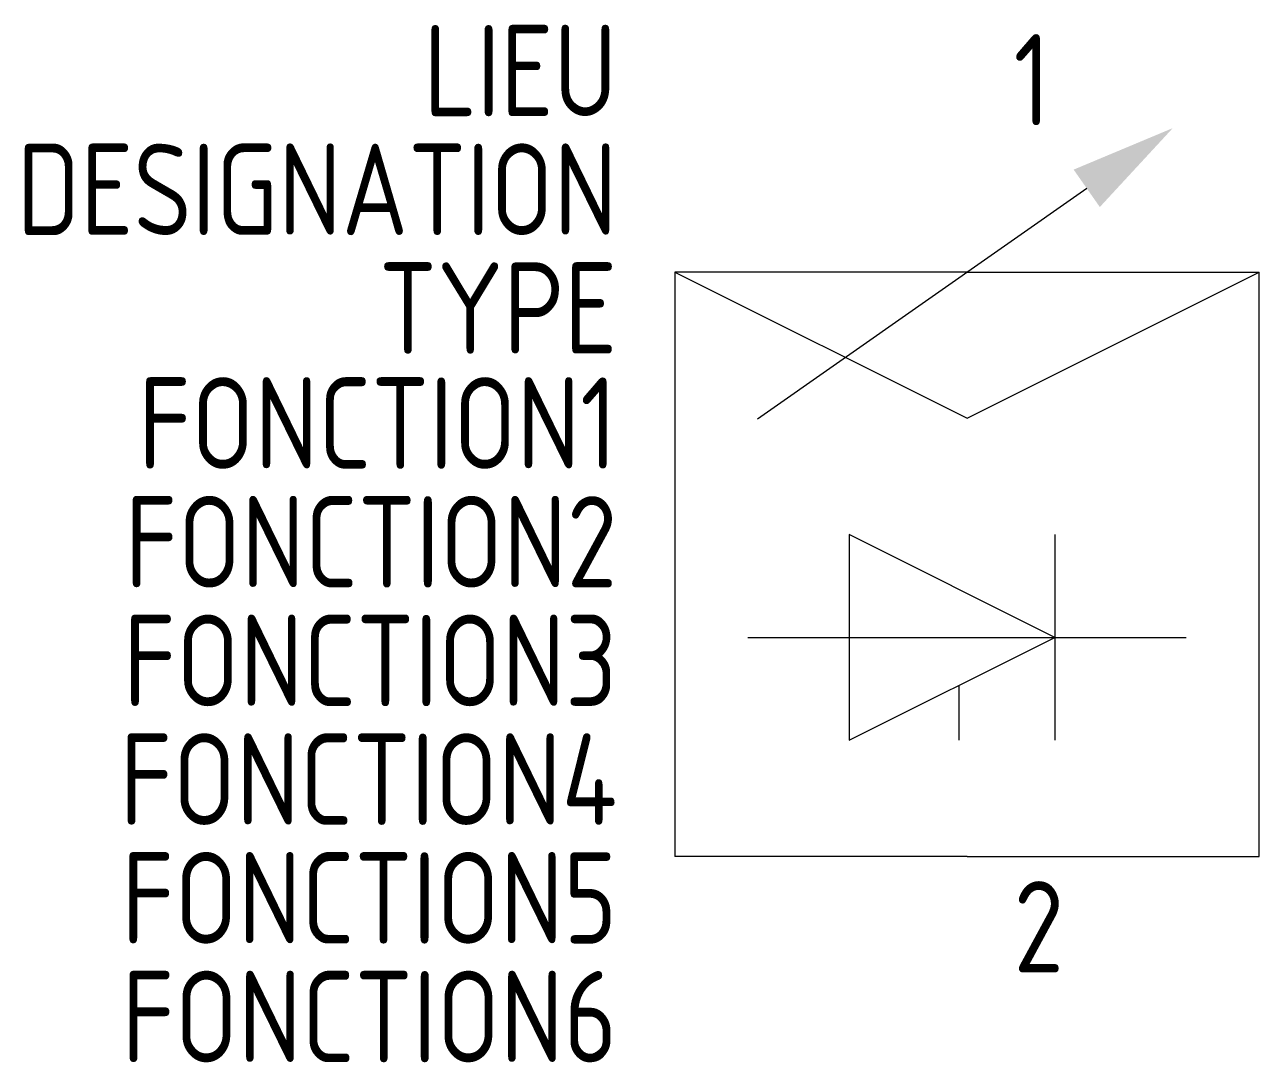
# Model space of a CAD drawing. Extents: x -1610.4 to -1576.6, y -901.2 to -872.8.
import ezdxf
from ezdxf.enums import TextEntityAlignment as Align

# ---------------------------------------------------------------- set-up
doc = ezdxf.new("R2010")
doc.units = 0
doc.header["$LTSCALE"] = 0.3
for name, color, linetype in [('SYMB_FIL', 3, 'CONTINUOUS'), ('SYMB_FIL_FIN', 1, 'CONTINUOUS'), ('SYMB_TXT_CONTACT', 2, 'CONTINUOUS'), ('SYMB_TXT_NOM', 3, 'CONTINUOUS')]:
    doc.layers.add(name, color=color, linetype=linetype)
doc.styles.add('NET2_5', font='isocp.shx', dxfattribs={"width": 0.9, "height": 2.5})

msp = doc.modelspace()

# ---------------------------------------------------------------- linework, layer by layer
at = {"layer": 'SYMB_FIL'}
for p, q in [((-1590.368, -883.608), (-1581.357, -877.299)), ((-1592.634, -879.593), (-1584.634, -883.593)), ((-1584.634, -879.593), (-1576.634, -879.593)), ((-1584.634, -883.593), (-1576.634, -879.593)), ((-1584.634, -895.593), (-1592.634, -895.593))]:
    msp.add_line(p, q, dxfattribs=at)
for points in [[(-1584.634, -879.593), (-1592.634, -879.593), (-1592.634, -895.593)], [(-1584.634, -895.593), (-1576.634, -895.593), (-1576.634, -879.593)]]:
    msp.add_lwpolyline(points, dxfattribs=at)
msp.add_solid([(-1580.999, -877.811), (-1581.716, -876.787), (-1579.002, -875.65)], dxfattribs=at)
at = {"layer": 'SYMB_FIL_FIN'}
for p, q in [((-1587.859, -886.781), (-1587.859, -892.406)), ((-1582.234, -889.593), (-1587.859, -886.781)), ((-1582.234, -886.781), (-1582.234, -892.406)), ((-1590.634, -889.593), (-1578.634, -889.593)), ((-1587.859, -892.406), (-1582.234, -889.593)), ((-1584.859, -890.906), (-1584.859, -892.406))]:
    msp.add_line(p, q, dxfattribs=at)

# ---------------------------------------------------------------- texts
at = {"layer": 'SYMB_TXT_CONTACT', "style": 'NET2_5', "width": 0.9, "flags": 8}
for tag, p in [('1', (-1583.359, -875.577)), ('2', (-1583.359, -898.767))]:
    msp.add_attdef(tag, p, '', height=2.5, dxfattribs=at)
at = {"layer": 'SYMB_TXT_NOM', "style": 'NET2_5', "width": 0.9, "flags": 8}
for tag, text, p in [('LIEU', '', (-1594.209, -875.327)), ('DESIGNATION', '?', (-1594.209, -878.577)), ('TYPE', '', (-1594.209, -881.827)), ('FONCTION1', '', (-1594.209, -884.977)), ('FONCTION2', '', (-1594.209, -888.227)), ('FONCTION3', '', (-1594.209, -891.477)), ('FONCTION4', '', (-1594.209, -894.727)), ('FONCTION5', '', (-1594.209, -897.977)), ('FONCTION6', '', (-1594.209, -901.227))]:
    msp.add_attdef(tag, text=text, height=2.5, dxfattribs=at).set_placement(p, align=Align.RIGHT)

doc.saveas('drawing.dxf')
